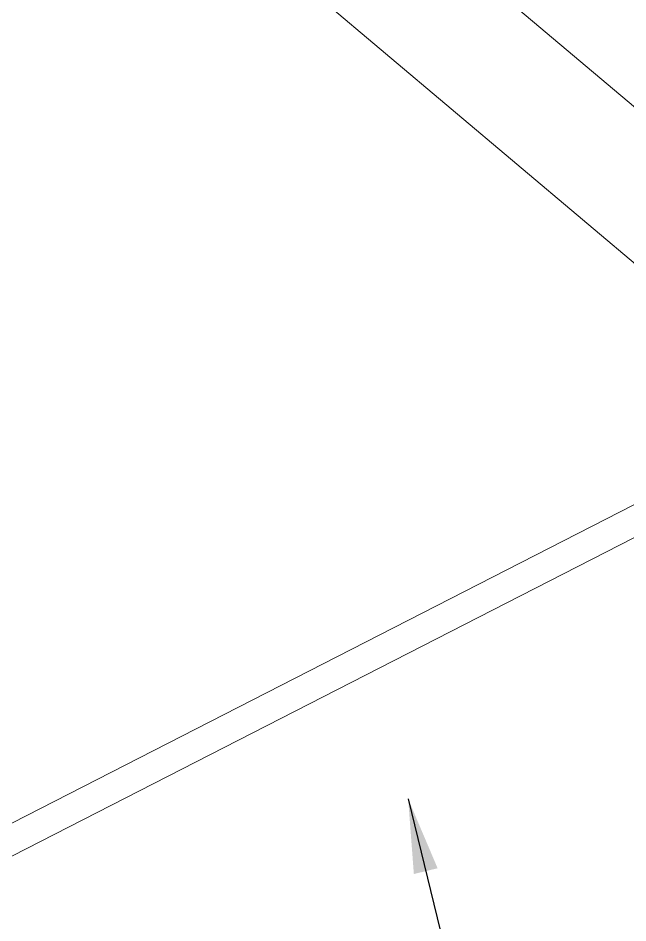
# Model space of a CAD drawing. Extents: x 10170 to 11010, y -16669 to -16075.
# Drawn here: x 10639.95 to 10660.45, y -16246.08 to -16215.67 of the extents above; entities that cross this region are included whole.
import ezdxf

# ---------------------------------------------------------------- set-up
doc = ezdxf.new("R2010")
doc.units = 0
doc.header["$MEASUREMENT"] = 0
doc.linetypes.add('HIDDEN2', pattern=[4.7625, 3.175, -1.5875])
doc.layers.get('0').update_dxf_attribs({"linetype": 'CONTINUOUS'})
doc.layers.add('1', color=4, linetype='HIDDEN2', lineweight=13)
doc.styles.add('ROMANS', font='Gulim.ttf')
doc.dimstyles.new('STANDARD$7', dxfattribs={"dimtxt": 3.5, "dimasz": 2.5, "dimexe": 0.3, "dimexo": 0.5, "dimgap": 0.8, "dimtad": 3, "dimlfac": 0.5, "dimdsep": 46, "dimtxsty": 'ROMANS', "dimcen": 0, "dimclrd": 2, "dimclre": 2, "dimclrt": 4, "dimadec": 0, "dimazin": 0, "dimtfac": 1, "dimtmove": 0, "dimatfit": 3, "dimfxl": 0, "dimtolj": 1, "dimarcsym": 0})

msp = doc.modelspace()

# ---------------------------------------------------------------- linework, layer by layer
at = {"layer": '1', "color": 1, "linetype": 'Continuous', "lineweight": 13}
for p, q in [((10666.64735, -16228.95967), (10585.13713, -16160.20134)), ((10635.94864, -16244.65851), (10666.64735, -16228.95967)), ((10667.07864, -16229.84979), (10636.37993, -16245.54862))]:
    msp.add_line(p, q, dxfattribs=at)
at = {"layer": '1', "color": 7, "linetype": 'Continuous', "lineweight": 18}
msp.add_line((10663.11394, -16220.72087), (10600.95301, -16168.28472), dxfattribs=at)

# ---------------------------------------------------------------- leaders
at = {"color": 4, "annotation_type": 0, "has_hookline": 1, "hookline_direction": 0, "text_width": 4.71372}
msp.add_leader([(10653.06071, -16241.90913), (10664.25435, -16287.93446), (10666.75435, -16287.93446)], dimstyle='STANDARD$7', override={"dimgap": 0.8, "dimtad": 0}, dxfattribs=at)

doc.saveas('drawing.dxf')
